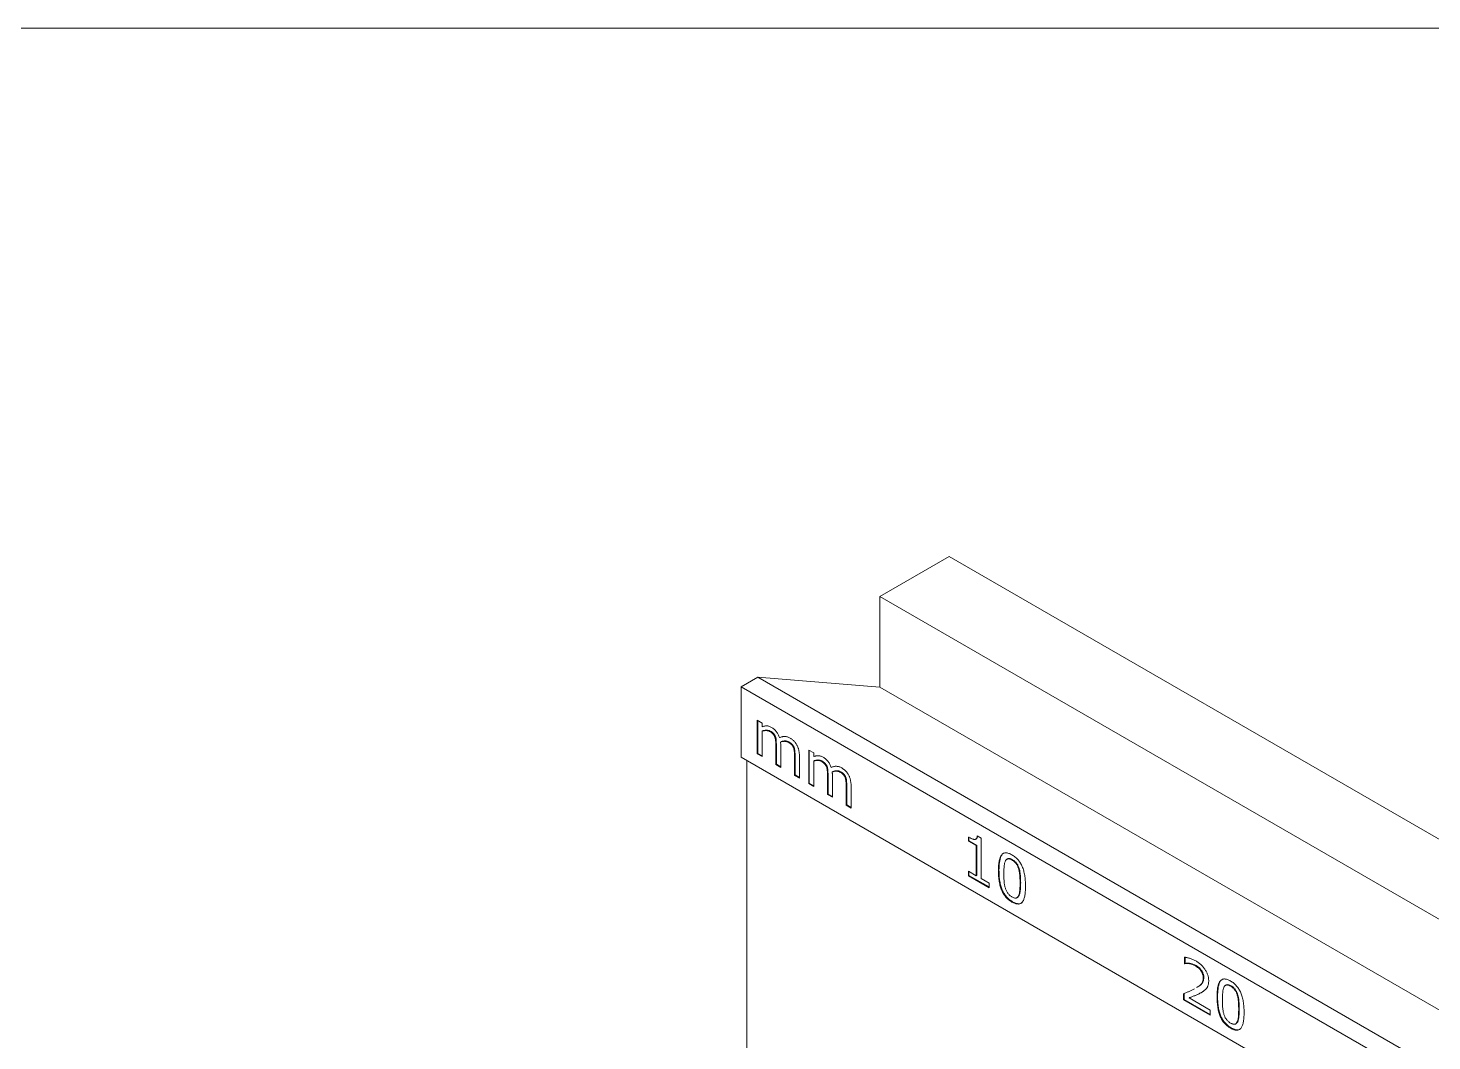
# Model space of a CAD drawing. Header units: millimetres. Extents: x 2 to 278, y 1 to 215.
# Drawn here: x 149.64 to 172.35, y 198.26 to 214.65 of the extents above; entities that cross this region are included whole.
import ezdxf

# ---------------------------------------------------------------- set-up
doc = ezdxf.new("R2010")
doc.units = ezdxf.units.MM

msp = doc.modelspace()

# ---------------------------------------------------------------- linework, layer by layer
at = {"color": 7, "linetype": 'Continuous', "lineweight": 0}
for p, q in [((1.579, 214.645), (277.989, 214.645)), ((163.417, 205.45), (164.539, 206.098)), ((164.539, 206.098), (270.605, 144.868)), ((163.417, 205.45), (269.483, 144.22)), ((163.417, 203.981), (163.417, 205.45)), ((161.172, 203.988), (161.441, 204.144)), ((161.441, 204.144), (267.507, 142.913)), ((161.441, 204.144), (163.417, 203.981)), ((161.172, 203.988), (267.238, 142.758)), ((161.172, 202.848), (161.172, 203.988)), ((163.417, 203.981), (269.483, 142.75)), ((161.431, 203.448), (161.51, 203.402)), ((161.431, 202.905), (161.431, 203.448)), ((161.44, 202.911), (161.44, 203.442)), ((161.51, 203.402), (161.51, 203.341)), ((161.51, 203.271), (161.519, 203.276)), ((161.51, 203.271), (161.51, 202.86)), ((161.64, 203.263), (161.649, 203.268)), ((161.719, 203.175), (161.728, 203.18)), ((161.733, 203.044), (161.742, 203.05)), ((161.733, 202.731), (161.733, 203.044)), ((161.742, 202.736), (161.742, 203.05)), ((161.81, 203.095), (161.819, 203.101)), ((161.813, 203.038), (161.813, 202.685)), ((161.942, 203.088), (161.951, 203.093)), ((162.021, 202.999), (162.03, 203.005)), ((161.172, 202.848), (267.238, 141.617)), ((161.262, 197.735), (161.262, 202.796)), ((161.431, 202.905), (161.44, 202.911)), ((161.51, 202.86), (161.431, 202.905)), ((161.51, 202.87), (161.44, 202.911)), ((162.036, 202.87), (162.045, 202.875)), ((162.036, 202.556), (162.036, 202.87)), ((162.045, 202.562), (162.045, 202.875)), ((162.115, 202.864), (162.115, 202.51)), ((162.266, 202.965), (162.346, 202.919)), ((162.266, 202.423), (162.266, 202.965)), ((162.275, 202.428), (162.275, 202.96)), ((162.346, 202.919), (162.346, 202.859)), ((162.346, 202.788), (162.355, 202.794)), ((162.346, 202.788), (162.346, 202.377)), ((162.475, 202.78), (162.484, 202.786)), ((161.733, 202.731), (161.742, 202.736)), ((161.813, 202.685), (161.733, 202.731)), ((161.813, 202.695), (161.742, 202.736)), ((162.036, 202.556), (162.045, 202.562)), ((162.115, 202.51), (162.036, 202.556)), ((162.115, 202.521), (162.045, 202.562)), ((162.555, 202.692), (162.564, 202.697)), ((162.569, 202.562), (162.578, 202.567)), ((162.569, 202.249), (162.569, 202.562)), ((162.578, 202.254), (162.578, 202.567)), ((162.645, 202.613), (162.654, 202.618)), ((162.648, 202.555), (162.648, 202.203)), ((162.778, 202.606), (162.786, 202.611)), ((162.266, 202.423), (162.275, 202.428)), ((162.346, 202.377), (162.266, 202.423)), ((162.346, 202.388), (162.275, 202.428)), ((162.857, 202.517), (162.866, 202.522)), ((162.871, 202.388), (162.88, 202.393)), ((162.871, 202.074), (162.871, 202.388)), ((162.88, 202.079), (162.88, 202.393)), ((162.951, 202.382), (162.951, 202.028)), ((162.569, 202.249), (162.578, 202.254)), ((162.648, 202.203), (162.569, 202.249)), ((162.648, 202.213), (162.578, 202.254)), ((162.871, 202.074), (162.88, 202.079)), ((162.951, 202.028), (162.871, 202.074)), ((162.951, 202.038), (162.88, 202.079)), ((164.849, 201.493), (164.849, 201.557)), ((164.849, 201.493), (164.858, 201.498)), ((164.976, 201.419), (164.849, 201.493)), ((164.858, 201.498), (164.858, 201.562)), ((164.985, 201.424), (164.858, 201.498)), ((164.968, 201.524), (164.979, 201.53)), ((164.976, 201.419), (164.985, 201.424)), ((164.976, 200.932), (164.976, 201.419)), ((164.985, 200.937), (164.985, 201.424)), ((164.992, 201.576), (165.056, 201.539)), ((165.056, 201.539), (165.056, 200.886)), ((165.482, 201.206), (165.471, 201.2)), ((165.562, 201.192), (165.553, 201.187)), ((164.849, 201.006), (164.976, 200.932)), ((164.849, 200.932), (164.849, 201.006)), ((164.858, 200.937), (164.858, 201.001)), ((165.334, 201.014), (165.343, 201.02)), ((165.668, 201.055), (165.659, 201.05)), ((164.849, 200.932), (164.858, 200.937)), ((165.183, 200.739), (164.849, 200.932)), ((165.183, 200.75), (164.858, 200.937)), ((164.976, 200.932), (164.985, 200.937)), ((165.056, 200.886), (165.183, 200.813)), ((165.183, 200.813), (165.183, 200.739)), ((165.694, 200.818), (165.685, 200.813)), ((165.553, 200.507), (165.562, 200.512)), ((165.634, 200.576), (165.645, 200.583)), ((165.641, 200.585), (165.668, 200.611)), ((165.668, 200.611), (165.659, 200.606)), ((168.345, 199.511), (168.345, 199.613)), ((168.354, 199.517), (168.354, 199.619)), ((168.345, 199.511), (168.354, 199.517)), ((168.349, 199.509), (168.345, 199.511)), ((168.349, 199.509), (168.358, 199.514)), ((168.358, 199.514), (168.354, 199.517)), ((168.523, 199.473), (168.532, 199.478)), ((168.647, 199.28), (168.656, 199.285)), ((169.018, 199.165), (169.007, 199.159)), ((169.098, 199.151), (169.089, 199.146)), ((168.329, 198.923), (168.329, 199.024)), ((168.329, 198.923), (168.338, 198.929)), ((168.759, 198.675), (168.329, 198.923)), ((168.338, 198.929), (168.338, 199.03)), ((168.759, 198.686), (168.338, 198.929)), ((168.418, 198.955), (168.427, 198.96)), ((168.418, 198.955), (168.759, 198.758)), ((168.604, 199.036), (168.613, 199.042)), ((168.87, 198.973), (168.879, 198.979)), ((169.203, 199.014), (169.194, 199.009)), ((168.759, 198.758), (168.759, 198.675)), ((169.229, 198.777), (169.22, 198.772)), ((169.089, 198.466), (169.098, 198.471)), ((169.169, 198.535), (169.18, 198.541)), ((169.177, 198.544), (169.204, 198.57)), ((169.204, 198.57), (169.195, 198.565))]:
    msp.add_line(p, q, dxfattribs=at)
for points, knots in [([(161.51, 203.341), (161.517, 203.344), (161.528, 203.349), (161.547, 203.353), (161.565, 203.356), (161.584, 203.357), (161.603, 203.356), (161.622, 203.351), (161.642, 203.343), (161.655, 203.336), (161.662, 203.332)], [0, 0, 0, 0, 0.1401419, 0.274601, 0.4016979, 0.5246225, 0.6434956, 0.7614241, 0.879262, 1, 1, 1, 1]), ([(161.64, 203.263), (161.634, 203.266), (161.623, 203.272), (161.607, 203.277), (161.591, 203.281), (161.575, 203.282), (161.559, 203.281), (161.542, 203.279), (161.526, 203.275), (161.516, 203.272), (161.51, 203.271)], [0, 0, 0, 0, 0.112408, 0.225812, 0.344023, 0.46653, 0.593956, 0.725244, 0.860014, 1, 1, 1, 1]), ([(161.649, 203.268), (161.643, 203.271), (161.632, 203.277), (161.616, 203.282), (161.6, 203.286), (161.584, 203.287), (161.568, 203.286), (161.551, 203.284), (161.535, 203.281), (161.525, 203.277), (161.519, 203.276)], [0, 0, 0, 0, 0.112408, 0.225812, 0.344023, 0.46653, 0.593956, 0.725244, 0.860014, 1, 1, 1, 1]), ([(161.719, 203.175), (161.717, 203.179), (161.714, 203.187), (161.707, 203.2), (161.7, 203.212), (161.691, 203.223), (161.681, 203.233), (161.669, 203.243), (161.655, 203.254), (161.645, 203.26), (161.64, 203.263)], [0, 0, 0, 0, 0.109192, 0.215827, 0.320722, 0.428065, 0.543786, 0.676367, 0.827959, 1, 1, 1, 1]), ([(161.728, 203.18), (161.726, 203.184), (161.723, 203.193), (161.716, 203.205), (161.709, 203.217), (161.7, 203.228), (161.69, 203.239), (161.678, 203.249), (161.664, 203.259), (161.654, 203.265), (161.649, 203.268)], [0, 0, 0, 0, 0.109192, 0.215827, 0.320722, 0.428065, 0.543786, 0.676367, 0.827959, 1, 1, 1, 1]), ([(161.662, 203.332), (161.67, 203.328), (161.685, 203.318), (161.706, 203.302), (161.726, 203.283), (161.744, 203.262), (161.759, 203.239), (161.773, 203.216), (161.784, 203.191), (161.79, 203.174), (161.793, 203.166)], [0, 0, 0, 0, 0.141964, 0.2743348, 0.4005423, 0.5221683, 0.6421306, 0.7591287, 0.8780199, 1, 1, 1, 1]), ([(161.733, 203.044), (161.733, 203.056), (161.733, 203.08), (161.731, 203.109), (161.729, 203.131), (161.727, 203.147), (161.723, 203.161), (161.72, 203.17), (161.719, 203.175)], [0, 0, 0, 0, 0.28743, 0.560449, 0.686642, 0.801406, 0.905513, 1, 1, 1, 1]), ([(161.742, 203.05), (161.742, 203.062), (161.742, 203.085), (161.74, 203.114), (161.738, 203.137), (161.736, 203.152), (161.732, 203.166), (161.729, 203.175), (161.728, 203.18)], [0, 0, 0, 0, 0.28743, 0.560449, 0.686642, 0.801406, 0.905513, 1, 1, 1, 1]), ([(161.793, 203.166), (161.801, 203.169), (161.816, 203.175), (161.838, 203.181), (161.859, 203.185), (161.88, 203.186), (161.9, 203.183), (161.921, 203.178), (161.943, 203.17), (161.957, 203.162), (161.965, 203.158)], [0, 0, 0, 0, 0.157416, 0.301254, 0.431928, 0.550373, 0.66196, 0.773458, 0.885456, 1, 1, 1, 1]), ([(161.942, 203.088), (161.936, 203.091), (161.925, 203.097), (161.909, 203.103), (161.892, 203.106), (161.876, 203.107), (161.859, 203.106), (161.843, 203.104), (161.826, 203.1), (161.815, 203.097), (161.81, 203.095)], [0, 0, 0, 0, 0.112118, 0.226152, 0.343515, 0.465948, 0.593613, 0.724375, 0.859979, 1, 1, 1, 1]), ([(161.81, 203.095), (161.81, 203.091), (161.811, 203.082), (161.812, 203.068), (161.813, 203.053), (161.813, 203.043), (161.813, 203.038)], [0, 0, 0, 0, 0.218082, 0.468953, 0.737155, 1, 1, 1, 1]), ([(161.951, 203.093), (161.945, 203.096), (161.934, 203.102), (161.918, 203.108), (161.901, 203.112), (161.884, 203.113), (161.868, 203.111), (161.852, 203.109), (161.835, 203.106), (161.824, 203.102), (161.819, 203.101)], [0, 0, 0, 0, 0.112118, 0.226152, 0.343515, 0.465948, 0.593613, 0.724375, 0.859979, 1, 1, 1, 1]), ([(162.021, 202.999), (162.02, 203.004), (162.016, 203.012), (162.01, 203.025), (162.002, 203.037), (161.994, 203.048), (161.983, 203.059), (161.971, 203.069), (161.957, 203.079), (161.947, 203.085), (161.942, 203.088)], [0, 0, 0, 0, 0.108855, 0.216175, 0.321609, 0.429329, 0.545196, 0.677367, 0.828491, 1, 1, 1, 1]), ([(162.03, 203.005), (162.029, 203.009), (162.025, 203.018), (162.019, 203.03), (162.011, 203.042), (162.003, 203.053), (161.992, 203.064), (161.98, 203.074), (161.966, 203.084), (161.956, 203.09), (161.951, 203.093)], [0, 0, 0, 0, 0.108855, 0.216175, 0.321609, 0.429329, 0.545196, 0.677367, 0.828491, 1, 1, 1, 1]), ([(161.965, 203.158), (161.971, 203.154), (161.983, 203.147), (162, 203.134), (162.017, 203.121), (162.032, 203.106), (162.045, 203.09), (162.058, 203.074), (162.069, 203.056), (162.079, 203.038), (162.087, 203.018), (162.095, 202.998), (162.101, 202.978), (162.106, 202.956), (162.11, 202.934), (162.113, 202.911), (162.115, 202.888), (162.115, 202.872), (162.115, 202.864)], [0, 0, 0, 0, 0.069912, 0.135648, 0.197678, 0.256887, 0.313332, 0.368486, 0.423293, 0.478714, 0.534913, 0.592857, 0.653152, 0.715302, 0.780929, 0.850221, 0.923123, 1, 1, 1, 1]), ([(162.045, 202.875), (162.044, 202.887), (162.044, 202.91), (162.043, 202.939), (162.04, 202.961), (162.038, 202.977), (162.035, 202.991), (162.032, 203), (162.03, 203.005)], [0, 0, 0, 0, 0.282931, 0.557205, 0.685132, 0.801563, 0.906149, 1, 1, 1, 1]), ([(162.036, 202.87), (162.036, 202.882), (162.035, 202.905), (162.034, 202.934), (162.031, 202.956), (162.029, 202.972), (162.026, 202.986), (162.023, 202.995), (162.021, 202.999)], [0, 0, 0, 0, 0.282931, 0.557205, 0.685132, 0.801563, 0.906149, 1, 1, 1, 1]), ([(162.346, 202.859), (162.352, 202.862), (162.364, 202.866), (162.382, 202.871), (162.401, 202.874), (162.419, 202.875), (162.438, 202.873), (162.457, 202.869), (162.477, 202.861), (162.491, 202.854), (162.498, 202.85)], [0, 0, 0, 0, 0.1401419, 0.274601, 0.4016979, 0.5246225, 0.6434956, 0.7614241, 0.879262, 1, 1, 1, 1]), ([(162.475, 202.78), (162.47, 202.783), (162.459, 202.789), (162.443, 202.795), (162.426, 202.798), (162.41, 202.799), (162.394, 202.799), (162.378, 202.797), (162.362, 202.793), (162.351, 202.79), (162.346, 202.788)], [0, 0, 0, 0, 0.112408, 0.225812, 0.344023, 0.46653, 0.593956, 0.725244, 0.860014, 1, 1, 1, 1]), ([(162.484, 202.786), (162.479, 202.789), (162.468, 202.794), (162.452, 202.8), (162.435, 202.804), (162.419, 202.805), (162.403, 202.804), (162.387, 202.802), (162.371, 202.798), (162.36, 202.795), (162.355, 202.794)], [0, 0, 0, 0, 0.112408, 0.225812, 0.344023, 0.46653, 0.593956, 0.725244, 0.860014, 1, 1, 1, 1]), ([(162.555, 202.692), (162.553, 202.697), (162.55, 202.705), (162.543, 202.718), (162.535, 202.729), (162.527, 202.74), (162.516, 202.751), (162.504, 202.761), (162.49, 202.771), (162.48, 202.777), (162.475, 202.78)], [0, 0, 0, 0, 0.109192, 0.215827, 0.320722, 0.428065, 0.543786, 0.676367, 0.827959, 1, 1, 1, 1]), ([(162.564, 202.697), (162.562, 202.702), (162.559, 202.71), (162.552, 202.723), (162.544, 202.734), (162.536, 202.746), (162.525, 202.756), (162.513, 202.766), (162.499, 202.776), (162.489, 202.782), (162.484, 202.786)], [0, 0, 0, 0, 0.109192, 0.215827, 0.320722, 0.428065, 0.543786, 0.676367, 0.827959, 1, 1, 1, 1]), ([(162.498, 202.85), (162.505, 202.845), (162.52, 202.836), (162.542, 202.819), (162.561, 202.8), (162.579, 202.78), (162.595, 202.757), (162.608, 202.734), (162.62, 202.709), (162.626, 202.692), (162.629, 202.683)], [0, 0, 0, 0, 0.141964, 0.2743348, 0.4005423, 0.5221683, 0.6421306, 0.7591287, 0.8780199, 1, 1, 1, 1]), ([(162.569, 202.562), (162.569, 202.574), (162.568, 202.597), (162.567, 202.627), (162.565, 202.649), (162.562, 202.664), (162.559, 202.679), (162.556, 202.688), (162.555, 202.692)], [0, 0, 0, 0, 0.28743, 0.560449, 0.686642, 0.801406, 0.905513, 1, 1, 1, 1]), ([(162.578, 202.567), (162.578, 202.579), (162.577, 202.603), (162.576, 202.632), (162.574, 202.654), (162.571, 202.67), (162.568, 202.684), (162.565, 202.693), (162.564, 202.697)], [0, 0, 0, 0, 0.28743, 0.560449, 0.686642, 0.801406, 0.905513, 1, 1, 1, 1]), ([(162.629, 202.683), (162.636, 202.687), (162.651, 202.693), (162.673, 202.699), (162.695, 202.703), (162.715, 202.703), (162.736, 202.701), (162.757, 202.696), (162.778, 202.688), (162.793, 202.68), (162.8, 202.676)], [0, 0, 0, 0, 0.157416, 0.301254, 0.431928, 0.550373, 0.66196, 0.773458, 0.885456, 1, 1, 1, 1]), ([(162.778, 202.606), (162.772, 202.609), (162.761, 202.615), (162.744, 202.62), (162.728, 202.624), (162.711, 202.625), (162.695, 202.624), (162.678, 202.622), (162.662, 202.618), (162.651, 202.615), (162.645, 202.613)], [0, 0, 0, 0, 0.112118, 0.226152, 0.343515, 0.465948, 0.593613, 0.724375, 0.859979, 1, 1, 1, 1]), ([(162.645, 202.613), (162.646, 202.609), (162.647, 202.6), (162.648, 202.585), (162.648, 202.57), (162.648, 202.56), (162.648, 202.555)], [0, 0, 0, 0, 0.218082, 0.468953, 0.737155, 1, 1, 1, 1]), ([(162.786, 202.611), (162.781, 202.614), (162.77, 202.62), (162.753, 202.626), (162.737, 202.629), (162.72, 202.63), (162.704, 202.629), (162.687, 202.627), (162.671, 202.623), (162.66, 202.62), (162.654, 202.618)], [0, 0, 0, 0, 0.112118, 0.226152, 0.343515, 0.465948, 0.593613, 0.724375, 0.859979, 1, 1, 1, 1]), ([(162.857, 202.517), (162.855, 202.521), (162.852, 202.53), (162.845, 202.543), (162.838, 202.554), (162.829, 202.566), (162.819, 202.576), (162.807, 202.587), (162.793, 202.597), (162.783, 202.603), (162.778, 202.606)], [0, 0, 0, 0, 0.108855, 0.216175, 0.321609, 0.429329, 0.545196, 0.677367, 0.828491, 1, 1, 1, 1]), ([(162.866, 202.522), (162.864, 202.527), (162.861, 202.535), (162.854, 202.548), (162.847, 202.56), (162.838, 202.571), (162.828, 202.582), (162.816, 202.592), (162.802, 202.602), (162.792, 202.608), (162.786, 202.611)], [0, 0, 0, 0, 0.108855, 0.216175, 0.321609, 0.429329, 0.545196, 0.677367, 0.828491, 1, 1, 1, 1]), ([(162.8, 202.676), (162.806, 202.672), (162.818, 202.664), (162.836, 202.652), (162.852, 202.638), (162.867, 202.624), (162.881, 202.608), (162.893, 202.591), (162.904, 202.574), (162.914, 202.555), (162.923, 202.536), (162.93, 202.516), (162.937, 202.495), (162.942, 202.474), (162.946, 202.452), (162.949, 202.429), (162.95, 202.406), (162.951, 202.39), (162.951, 202.382)], [0, 0, 0, 0, 0.069912, 0.135648, 0.197678, 0.256887, 0.313332, 0.368486, 0.423293, 0.478714, 0.534913, 0.592857, 0.653152, 0.715302, 0.780929, 0.850221, 0.923123, 1, 1, 1, 1]), ([(162.871, 202.388), (162.871, 202.399), (162.871, 202.422), (162.869, 202.451), (162.867, 202.474), (162.864, 202.489), (162.861, 202.504), (162.858, 202.513), (162.857, 202.517)], [0, 0, 0, 0, 0.282931, 0.557205, 0.685132, 0.801563, 0.906149, 1, 1, 1, 1]), ([(162.88, 202.393), (162.88, 202.404), (162.88, 202.427), (162.878, 202.457), (162.876, 202.479), (162.873, 202.495), (162.87, 202.509), (162.867, 202.518), (162.866, 202.522)], [0, 0, 0, 0, 0.282931, 0.557205, 0.685132, 0.801563, 0.906149, 1, 1, 1, 1]), ([(164.849, 201.557), (164.858, 201.552), (164.877, 201.542), (164.9, 201.532), (164.918, 201.525), (164.93, 201.521), (164.94, 201.519), (164.947, 201.519), (164.949, 201.519)], [0, 0, 0, 0, 0.262083, 0.542825, 0.680749, 0.801602, 0.907794, 1, 1, 1, 1]), ([(164.949, 201.519), (164.952, 201.519), (164.958, 201.52), (164.966, 201.523), (164.973, 201.527), (164.979, 201.533), (164.984, 201.54), (164.988, 201.55), (164.991, 201.562), (164.991, 201.571), (164.992, 201.576)], [0, 0, 0, 0, 0.122569, 0.240706, 0.354017, 0.468353, 0.585293, 0.709986, 0.849029, 1, 1, 1, 1]), ([(164.978, 201.53), (164.983, 201.534), (164.995, 201.542), (164.997, 201.561), (164.999, 201.572)], [0, 0, 0, 0, 0.450038, 1, 1, 1, 1]), ([(165.334, 201.014), (165.335, 201.03), (165.335, 201.06), (165.337, 201.103), (165.341, 201.142), (165.347, 201.176), (165.355, 201.206), (165.364, 201.233), (165.374, 201.255), (165.387, 201.273), (165.401, 201.287), (165.417, 201.296), (165.436, 201.302), (165.455, 201.304), (165.477, 201.301), (165.501, 201.295), (165.527, 201.285), (165.544, 201.275), (165.553, 201.27)], [0, 0, 0, 0, 0.090625, 0.17535, 0.254088, 0.327393, 0.395789, 0.459102, 0.517906, 0.573174, 0.625499, 0.676328, 0.726617, 0.777206, 0.828961, 0.882801, 0.939626, 1, 1, 1, 1]), ([(165.343, 201.02), (165.344, 201.063), (165.346, 201.148), (165.37, 201.241), (165.403, 201.292), (165.427, 201.299), (165.436, 201.301)], [0, 0, 0, 0, 0.3576526, 0.7143777, 0.8928871, 1, 1, 1, 1]), ([(165.553, 201.187), (165.547, 201.191), (165.535, 201.197), (165.517, 201.204), (165.502, 201.207), (165.488, 201.206), (165.475, 201.203), (165.464, 201.195), (165.454, 201.186), (165.449, 201.177), (165.447, 201.172)], [0, 0, 0, 0, 0.141373, 0.271633, 0.394112, 0.510434, 0.625792, 0.743398, 0.867888, 1, 1, 1, 1]), ([(165.562, 201.192), (165.55, 201.199), (165.525, 201.211), (165.495, 201.216), (165.486, 201.205), (165.483, 201.202)], [0, 0, 0, 0, 0.42532, 0.849508, 1, 1, 1, 1]), ([(165.553, 201.27), (165.562, 201.264), (165.58, 201.254), (165.606, 201.234), (165.63, 201.213), (165.652, 201.19), (165.672, 201.165), (165.69, 201.138), (165.706, 201.109), (165.72, 201.079), (165.732, 201.046), (165.743, 201.012), (165.752, 200.975), (165.76, 200.937), (165.765, 200.896), (165.769, 200.853), (165.772, 200.808), (165.772, 200.778), (165.772, 200.763)], [0, 0, 0, 0, 0.061032, 0.118504, 0.173116, 0.225322, 0.276001, 0.32667, 0.377985, 0.430681, 0.486391, 0.54544, 0.608778, 0.67676, 0.749332, 0.827388, 0.910869, 1, 1, 1, 1]), ([(165.659, 201.05), (165.656, 201.058), (165.651, 201.072), (165.642, 201.093), (165.631, 201.113), (165.619, 201.131), (165.605, 201.147), (165.589, 201.162), (165.572, 201.176), (165.56, 201.183), (165.553, 201.187)], [0, 0, 0, 0, 0.130246, 0.252579, 0.370446, 0.485239, 0.600835, 0.723405, 0.855628, 1, 1, 1, 1]), ([(165.668, 201.055), (165.665, 201.063), (165.66, 201.077), (165.651, 201.098), (165.64, 201.118), (165.628, 201.136), (165.614, 201.152), (165.598, 201.167), (165.581, 201.181), (165.569, 201.189), (165.562, 201.192)], [0, 0, 0, 0, 0.130246, 0.252579, 0.370446, 0.485239, 0.600835, 0.723405, 0.855628, 1, 1, 1, 1]), ([(165.553, 200.507), (165.544, 200.513), (165.526, 200.524), (165.501, 200.543), (165.477, 200.564), (165.455, 200.587), (165.435, 200.612), (165.417, 200.638), (165.4, 200.667), (165.386, 200.697), (165.374, 200.73), (165.363, 200.764), (165.354, 200.8), (165.347, 200.839), (165.341, 200.88), (165.337, 200.923), (165.335, 200.968), (165.335, 200.999), (165.334, 201.014)], [0, 0, 0, 0, 0.060973, 0.118388, 0.172874, 0.22467, 0.275401, 0.32568, 0.376549, 0.428972, 0.484148, 0.542887, 0.606162, 0.674011, 0.747103, 0.82563, 0.909854, 1, 1, 1, 1]), ([(165.562, 200.512), (165.553, 200.518), (165.535, 200.529), (165.509, 200.548), (165.486, 200.569), (165.464, 200.592), (165.444, 200.617), (165.426, 200.644), (165.409, 200.672), (165.395, 200.702), (165.383, 200.735), (165.372, 200.769), (165.363, 200.806), (165.356, 200.844), (165.35, 200.885), (165.346, 200.928), (165.344, 200.973), (165.344, 201.004), (165.343, 201.02)], [0, 0, 0, 0, 0.060973, 0.118388, 0.172874, 0.22467, 0.275401, 0.32568, 0.376549, 0.428972, 0.484148, 0.542887, 0.606162, 0.674011, 0.747103, 0.82563, 0.909854, 1, 1, 1, 1]), ([(165.447, 201.172), (165.445, 201.167), (165.44, 201.156), (165.434, 201.137), (165.43, 201.114), (165.427, 201.088), (165.425, 201.06), (165.423, 201.029), (165.422, 200.997), (165.422, 200.975), (165.422, 200.964)], [0, 0, 0, 0, 0.092932, 0.195517, 0.308519, 0.432509, 0.565434, 0.704477, 0.849094, 1, 1, 1, 1]), ([(165.422, 200.964), (165.422, 200.952), (165.422, 200.928), (165.423, 200.894), (165.424, 200.863), (165.426, 200.834), (165.429, 200.807), (165.433, 200.781), (165.439, 200.755), (165.444, 200.738), (165.446, 200.73)], [0, 0, 0, 0, 0.1641007, 0.3147499, 0.4507504, 0.5734505, 0.6864817, 0.794892, 0.8993731, 1, 1, 1, 1]), ([(165.685, 200.813), (165.684, 200.825), (165.684, 200.849), (165.683, 200.883), (165.682, 200.915), (165.679, 200.945), (165.676, 200.973), (165.672, 201), (165.666, 201.026), (165.661, 201.042), (165.659, 201.05)], [0, 0, 0, 0, 0.159651, 0.308566, 0.446193, 0.573969, 0.692158, 0.802057, 0.904099, 1, 1, 1, 1]), ([(165.694, 200.818), (165.693, 200.83), (165.693, 200.854), (165.692, 200.888), (165.691, 200.92), (165.688, 200.95), (165.685, 200.978), (165.681, 201.005), (165.675, 201.031), (165.67, 201.047), (165.668, 201.055)], [0, 0, 0, 0, 0.159651, 0.308566, 0.446193, 0.573969, 0.692158, 0.802057, 0.904099, 1, 1, 1, 1]), ([(165.772, 200.763), (165.772, 200.747), (165.772, 200.716), (165.769, 200.673), (165.765, 200.634), (165.759, 200.6), (165.752, 200.57), (165.743, 200.543), (165.732, 200.521), (165.719, 200.504), (165.705, 200.49), (165.689, 200.481), (165.671, 200.475), (165.651, 200.474), (165.629, 200.476), (165.605, 200.482), (165.58, 200.493), (165.562, 200.502), (165.553, 200.507)], [0, 0, 0, 0, 0.091414, 0.176654, 0.25618, 0.329726, 0.398161, 0.461186, 0.519966, 0.574874, 0.627124, 0.67754, 0.72759, 0.777885, 0.829619, 0.883437, 0.939926, 1, 1, 1, 1]), ([(165.659, 200.606), (165.662, 200.611), (165.666, 200.622), (165.672, 200.642), (165.676, 200.664), (165.679, 200.688), (165.682, 200.715), (165.683, 200.745), (165.684, 200.778), (165.684, 200.801), (165.685, 200.813)], [0, 0, 0, 0, 0.097892, 0.201849, 0.31108, 0.427473, 0.552815, 0.689917, 0.838949, 1, 1, 1, 1]), ([(165.668, 200.611), (165.671, 200.616), (165.675, 200.628), (165.681, 200.647), (165.685, 200.669), (165.688, 200.693), (165.691, 200.72), (165.692, 200.75), (165.693, 200.783), (165.693, 200.806), (165.694, 200.818)], [0, 0, 0, 0, 0.097892, 0.201849, 0.31108, 0.427473, 0.552815, 0.689917, 0.838949, 1, 1, 1, 1]), ([(165.446, 200.73), (165.449, 200.723), (165.454, 200.708), (165.463, 200.687), (165.473, 200.667), (165.486, 200.649), (165.5, 200.632), (165.516, 200.616), (165.534, 200.602), (165.547, 200.594), (165.553, 200.59)], [0, 0, 0, 0, 0.1279334, 0.2489788, 0.3644984, 0.4786231, 0.5947523, 0.7179865, 0.852152, 1, 1, 1, 1]), ([(165.553, 200.59), (165.56, 200.587), (165.572, 200.58), (165.589, 200.573), (165.605, 200.57), (165.619, 200.571), (165.632, 200.574), (165.642, 200.582), (165.652, 200.592), (165.657, 200.601), (165.659, 200.606)], [0, 0, 0, 0, 0.141458, 0.272712, 0.395264, 0.512481, 0.627909, 0.745586, 0.869079, 1, 1, 1, 1]), ([(165.718, 200.501), (165.717, 200.499), (165.706, 200.485), (165.656, 200.471), (165.6, 200.496), (165.562, 200.512)], [0, 0, 0, 0, 0.041654, 0.362595, 1, 1, 1, 1]), ([(168.345, 199.613), (168.35, 199.613), (168.362, 199.612), (168.381, 199.609), (168.403, 199.604), (168.426, 199.598), (168.451, 199.589), (168.476, 199.579), (168.5, 199.568), (168.517, 199.559), (168.525, 199.555)], [0, 0, 0, 0, 0.097337, 0.206406, 0.328427, 0.462824, 0.602026, 0.737696, 0.870465, 1, 1, 1, 1]), ([(168.523, 199.473), (168.516, 199.477), (168.502, 199.484), (168.482, 199.493), (168.46, 199.501), (168.438, 199.507), (168.415, 199.511), (168.393, 199.512), (168.371, 199.512), (168.356, 199.51), (168.349, 199.509)], [0, 0, 0, 0, 0.107885, 0.221269, 0.340699, 0.466192, 0.595932, 0.727197, 0.862174, 1, 1, 1, 1]), ([(168.532, 199.478), (168.525, 199.482), (168.511, 199.489), (168.491, 199.498), (168.469, 199.506), (168.447, 199.512), (168.424, 199.516), (168.402, 199.518), (168.38, 199.517), (168.365, 199.515), (168.358, 199.514)], [0, 0, 0, 0, 0.107885, 0.221269, 0.340699, 0.466192, 0.595932, 0.727197, 0.862174, 1, 1, 1, 1]), ([(168.647, 199.28), (168.647, 199.284), (168.647, 199.293), (168.645, 199.308), (168.643, 199.321), (168.639, 199.335), (168.634, 199.349), (168.629, 199.362), (168.622, 199.375), (168.614, 199.388), (168.606, 199.401), (168.596, 199.413), (168.586, 199.424), (168.575, 199.435), (168.563, 199.445), (168.55, 199.455), (168.537, 199.465), (168.527, 199.47), (168.523, 199.473)], [0, 0, 0, 0, 0.065322, 0.127174, 0.186583, 0.244472, 0.301044, 0.357036, 0.413379, 0.470966, 0.529101, 0.588875, 0.649686, 0.713323, 0.779905, 0.849596, 0.922575, 1, 1, 1, 1]), ([(168.525, 199.555), (168.533, 199.55), (168.548, 199.541), (168.571, 199.525), (168.592, 199.508), (168.612, 199.491), (168.631, 199.473), (168.648, 199.453), (168.664, 199.433), (168.679, 199.412), (168.692, 199.39), (168.703, 199.368), (168.713, 199.346), (168.721, 199.323), (168.727, 199.301), (168.732, 199.278), (168.734, 199.255), (168.735, 199.24), (168.735, 199.232)], [0, 0, 0, 0, 0.07748, 0.151248, 0.221205, 0.288216, 0.352003, 0.413896, 0.474146, 0.533519, 0.591726, 0.648382, 0.70443, 0.76053, 0.817321, 0.875919, 0.936612, 1, 1, 1, 1]), ([(168.656, 199.285), (168.656, 199.289), (168.656, 199.299), (168.654, 199.313), (168.652, 199.327), (168.648, 199.34), (168.643, 199.354), (168.638, 199.367), (168.631, 199.38), (168.623, 199.393), (168.615, 199.406), (168.605, 199.418), (168.595, 199.429), (168.584, 199.44), (168.572, 199.451), (168.559, 199.461), (168.546, 199.47), (168.536, 199.475), (168.532, 199.478)], [0, 0, 0, 0, 0.065322, 0.127174, 0.186583, 0.244472, 0.301044, 0.357036, 0.413379, 0.470966, 0.529101, 0.588875, 0.649686, 0.713323, 0.779905, 0.849596, 0.922575, 1, 1, 1, 1]), ([(168.539, 199.124), (168.563, 199.138), (168.602, 199.159), (168.642, 199.212), (168.645, 199.257), (168.647, 199.28)], [0, 0, 0, 0, 0.458639, 0.729458, 1, 1, 1, 1]), ([(168.548, 199.13), (168.572, 199.143), (168.611, 199.164), (168.65, 199.218), (168.654, 199.262), (168.656, 199.285)], [0, 0, 0, 0, 0.458639, 0.729458, 1, 1, 1, 1]), ([(168.735, 199.232), (168.735, 199.225), (168.734, 199.212), (168.733, 199.193), (168.73, 199.176), (168.726, 199.16), (168.72, 199.145), (168.714, 199.131), (168.707, 199.118), (168.701, 199.111), (168.698, 199.107)], [0, 0, 0, 0, 0.133272, 0.261539, 0.387255, 0.510373, 0.632017, 0.754319, 0.876365, 1, 1, 1, 1]), ([(168.87, 198.973), (168.87, 198.989), (168.87, 199.019), (168.873, 199.062), (168.877, 199.101), (168.883, 199.135), (168.89, 199.165), (168.899, 199.192), (168.91, 199.214), (168.922, 199.232), (168.937, 199.246), (168.953, 199.255), (168.971, 199.261), (168.991, 199.263), (169.013, 199.26), (169.037, 199.254), (169.062, 199.244), (169.08, 199.234), (169.089, 199.229)], [0, 0, 0, 0, 0.090625, 0.17535, 0.254088, 0.327393, 0.395789, 0.459102, 0.517906, 0.573174, 0.625499, 0.676328, 0.726617, 0.777206, 0.828961, 0.882801, 0.939626, 1, 1, 1, 1]), ([(168.879, 198.979), (168.88, 199.022), (168.882, 199.107), (168.905, 199.2), (168.939, 199.251), (168.963, 199.258), (168.972, 199.26)], [0, 0, 0, 0, 0.357653, 0.714378, 0.892887, 1, 1, 1, 1]), ([(169.089, 199.146), (169.082, 199.15), (169.07, 199.156), (169.053, 199.163), (169.037, 199.166), (169.023, 199.165), (169.011, 199.162), (169, 199.154), (168.99, 199.145), (168.985, 199.135), (168.982, 199.131)], [0, 0, 0, 0, 0.141373, 0.271633, 0.394112, 0.510434, 0.625792, 0.743398, 0.867888, 1, 1, 1, 1]), ([(169.098, 199.151), (169.085, 199.158), (169.061, 199.17), (169.031, 199.175), (169.021, 199.164), (169.019, 199.161)], [0, 0, 0, 0, 0.42532, 0.8495081, 1, 1, 1, 1]), ([(169.089, 199.229), (169.098, 199.223), (169.116, 199.213), (169.142, 199.193), (169.165, 199.172), (169.187, 199.149), (169.207, 199.124), (169.225, 199.097), (169.242, 199.068), (169.256, 199.038), (169.268, 199.005), (169.279, 198.971), (169.288, 198.934), (169.295, 198.896), (169.301, 198.855), (169.305, 198.812), (169.307, 198.767), (169.307, 198.737), (169.308, 198.722)], [0, 0, 0, 0, 0.061032, 0.118504, 0.173116, 0.225322, 0.276001, 0.32667, 0.377985, 0.430681, 0.486391, 0.54544, 0.608778, 0.67676, 0.749332, 0.827388, 0.910869, 1, 1, 1, 1]), ([(169.194, 199.009), (169.192, 199.017), (169.187, 199.031), (169.178, 199.052), (169.167, 199.072), (169.154, 199.09), (169.141, 199.106), (169.125, 199.121), (169.107, 199.135), (169.095, 199.142), (169.089, 199.146)], [0, 0, 0, 0, 0.130246, 0.252579, 0.370446, 0.485239, 0.600835, 0.723405, 0.855628, 1, 1, 1, 1]), ([(169.203, 199.014), (169.201, 199.022), (169.196, 199.036), (169.186, 199.057), (169.176, 199.077), (169.163, 199.095), (169.149, 199.111), (169.134, 199.126), (169.116, 199.14), (169.104, 199.148), (169.098, 199.151)], [0, 0, 0, 0, 0.130246, 0.252579, 0.370446, 0.485239, 0.600835, 0.723405, 0.855628, 1, 1, 1, 1]), ([(168.329, 199.024), (168.344, 199.031), (168.374, 199.043), (168.419, 199.061), (168.463, 199.079), (168.49, 199.093), (168.504, 199.1)], [0, 0, 0, 0, 0.254955, 0.510317, 0.760116, 1, 1, 1, 1]), ([(168.604, 199.036), (168.589, 199.028), (168.558, 199.012), (168.517, 198.995), (168.485, 198.982), (168.462, 198.972), (168.44, 198.963), (168.425, 198.958), (168.418, 198.955)], [0, 0, 0, 0, 0.258241, 0.517221, 0.644363, 0.767594, 0.885944, 1, 1, 1, 1]), ([(168.613, 199.042), (168.598, 199.034), (168.567, 199.017), (168.526, 199), (168.494, 198.987), (168.471, 198.977), (168.449, 198.969), (168.434, 198.963), (168.427, 198.96)], [0, 0, 0, 0, 0.258241, 0.517221, 0.644363, 0.767594, 0.885944, 1, 1, 1, 1]), ([(168.698, 199.107), (168.692, 199.101), (168.68, 199.087), (168.662, 199.072), (168.647, 199.062), (168.634, 199.053), (168.619, 199.045), (168.609, 199.039), (168.604, 199.036)], [0, 0, 0, 0, 0.221245, 0.452952, 0.575438, 0.70761, 0.848907, 1, 1, 1, 1]), ([(169.089, 198.466), (169.08, 198.472), (169.062, 198.483), (169.036, 198.502), (169.012, 198.523), (168.99, 198.546), (168.97, 198.571), (168.952, 198.597), (168.936, 198.626), (168.922, 198.656), (168.91, 198.689), (168.899, 198.723), (168.89, 198.759), (168.883, 198.798), (168.877, 198.839), (168.873, 198.882), (168.87, 198.927), (168.87, 198.958), (168.87, 198.973)], [0, 0, 0, 0, 0.060973, 0.118388, 0.172874, 0.22467, 0.275401, 0.32568, 0.376549, 0.428972, 0.484148, 0.542887, 0.606162, 0.674011, 0.747103, 0.82563, 0.909854, 1, 1, 1, 1]), ([(169.098, 198.471), (169.089, 198.477), (169.071, 198.488), (169.045, 198.507), (169.021, 198.528), (168.999, 198.551), (168.979, 198.576), (168.961, 198.603), (168.945, 198.631), (168.931, 198.661), (168.918, 198.694), (168.908, 198.728), (168.899, 198.765), (168.892, 198.803), (168.886, 198.844), (168.882, 198.887), (168.879, 198.932), (168.879, 198.963), (168.879, 198.979)], [0, 0, 0, 0, 0.060973, 0.118388, 0.172874, 0.22467, 0.275401, 0.32568, 0.376549, 0.428972, 0.484148, 0.542887, 0.606162, 0.674011, 0.747103, 0.82563, 0.909854, 1, 1, 1, 1]), ([(168.982, 199.131), (168.98, 199.126), (168.975, 199.115), (168.97, 199.096), (168.966, 199.073), (168.962, 199.047), (168.96, 199.019), (168.959, 198.988), (168.958, 198.956), (168.958, 198.934), (168.957, 198.923)], [0, 0, 0, 0, 0.092932, 0.195517, 0.308519, 0.432509, 0.565434, 0.704477, 0.849094, 1, 1, 1, 1]), ([(168.957, 198.923), (168.958, 198.911), (168.958, 198.887), (168.958, 198.853), (168.96, 198.822), (168.962, 198.793), (168.965, 198.766), (168.969, 198.74), (168.974, 198.714), (168.979, 198.697), (168.982, 198.689)], [0, 0, 0, 0, 0.1641007, 0.3147499, 0.4507504, 0.5734505, 0.6864817, 0.794892, 0.8993731, 1, 1, 1, 1]), ([(169.22, 198.772), (169.22, 198.784), (169.22, 198.808), (169.219, 198.842), (169.217, 198.874), (169.215, 198.904), (169.212, 198.932), (169.207, 198.959), (169.202, 198.985), (169.197, 199.001), (169.194, 199.009)], [0, 0, 0, 0, 0.159651, 0.308566, 0.446193, 0.573969, 0.692158, 0.802057, 0.904099, 1, 1, 1, 1]), ([(169.229, 198.777), (169.229, 198.789), (169.229, 198.813), (169.228, 198.847), (169.226, 198.879), (169.224, 198.909), (169.221, 198.937), (169.216, 198.964), (169.211, 198.99), (169.206, 199.006), (169.203, 199.014)], [0, 0, 0, 0, 0.159651, 0.308566, 0.446193, 0.573969, 0.692158, 0.802057, 0.904099, 1, 1, 1, 1]), ([(168.982, 198.689), (168.984, 198.682), (168.989, 198.667), (168.998, 198.646), (169.009, 198.626), (169.021, 198.608), (169.035, 198.591), (169.051, 198.575), (169.069, 198.561), (169.082, 198.553), (169.089, 198.549)], [0, 0, 0, 0, 0.1279334, 0.2489788, 0.3644984, 0.4786231, 0.5947523, 0.7179865, 0.852152, 1, 1, 1, 1]), ([(169.308, 198.722), (169.307, 198.706), (169.307, 198.675), (169.305, 198.632), (169.301, 198.593), (169.295, 198.559), (169.287, 198.529), (169.278, 198.502), (169.268, 198.48), (169.255, 198.463), (169.241, 198.449), (169.224, 198.44), (169.206, 198.434), (169.186, 198.433), (169.165, 198.435), (169.141, 198.441), (169.115, 198.452), (169.098, 198.461), (169.089, 198.466)], [0, 0, 0, 0, 0.091414, 0.176654, 0.25618, 0.329726, 0.398161, 0.461186, 0.519966, 0.574874, 0.627124, 0.67754, 0.72759, 0.777885, 0.829619, 0.883437, 0.939926, 1, 1, 1, 1]), ([(169.195, 198.565), (169.197, 198.57), (169.202, 198.581), (169.207, 198.601), (169.212, 198.623), (169.215, 198.647), (169.217, 198.674), (169.219, 198.704), (169.22, 198.737), (169.22, 198.76), (169.22, 198.772)], [0, 0, 0, 0, 0.097892, 0.201849, 0.31108, 0.427473, 0.552815, 0.689917, 0.838949, 1, 1, 1, 1]), ([(169.204, 198.57), (169.206, 198.575), (169.211, 198.587), (169.216, 198.606), (169.221, 198.628), (169.224, 198.652), (169.226, 198.679), (169.228, 198.709), (169.229, 198.742), (169.229, 198.765), (169.229, 198.777)], [0, 0, 0, 0, 0.097892, 0.201849, 0.31108, 0.427473, 0.552815, 0.689917, 0.838949, 1, 1, 1, 1]), ([(169.089, 198.549), (169.095, 198.546), (169.107, 198.539), (169.125, 198.532), (169.14, 198.529), (169.155, 198.53), (169.167, 198.533), (169.178, 198.54), (169.188, 198.551), (169.192, 198.56), (169.195, 198.565)], [0, 0, 0, 0, 0.141458, 0.272712, 0.395264, 0.512481, 0.627909, 0.745586, 0.869079, 1, 1, 1, 1]), ([(169.253, 198.46), (169.252, 198.458), (169.241, 198.444), (169.192, 198.43), (169.135, 198.455), (169.098, 198.471)], [0, 0, 0, 0, 0.041654, 0.362595, 1, 1, 1, 1])]:
    msp.add_open_spline(points, degree=3, knots=knots, dxfattribs=at)

doc.saveas('drawing.dxf')
